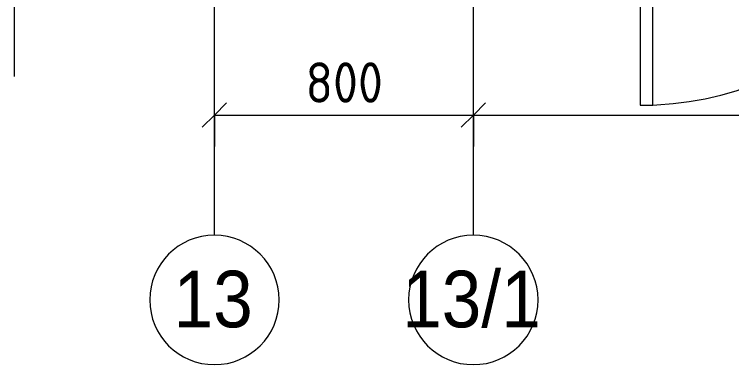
# Model space of a CAD drawing. Header units: millimetres. Extents: x 3991 to 282775, y -8553 to 29560.
# Drawn here: x 89706 to 91922, y 9098 to 10181 of the extents above; entities that cross this region are included whole.
import ezdxf

# ---------------------------------------------------------------- set-up
doc = ezdxf.new("R2010")
doc.units = ezdxf.units.MM
for name, color, linetype, lineweight in [('A-ANNO-DIMS', 7, 'Continuous', 9), ('A-ANNO-DIMS-50', 7, 'Continuous', 9), ('A-DETL-GENF', 7, 'Continuous', 9), ('A-DOOR', 7, 'Continuous', 9), ('A-DOOR-1', 7, 'Continuous', 15), ('A-DOOR-FRAM', 7, 'Continuous', 15), ('A-DOOR-FRAM-1', 7, 'Continuous', 9), ('Оси', 7, 'Continuous', 9), ('Оси-1', 7, 'Continuous', 20)]:
    doc.layers.add(name, color=color, linetype=linetype, lineweight=lineweight)
doc.styles.add('Arial', font='arial.ttf', dxfattribs={"width": 0.9, "height": 175})
doc.styles.add('ISOCPEUR', font='isocpeur.ttf', dxfattribs={"width": 0.9, "height": 125})
doc.dimstyles.new('ISO-2_5_0_9К_БОЛЬШОЙ', dxfattribs={"dimscale": 304.8, "dimtxt": 124.497647, "dimasz": 0.246063, "dimexe": 0.19685, "dimexo": 0.492126, "dimgap": 0, "dimtad": 1, "dimdec": 0, "dimrnd": 10, "dimzin": 0, "dimdsep": 46, "dimtxsty": 'ISOCPEUR', "dimblk1": 'OBLIQUE', "dimblk2": 'OBLIQUE', "dimsah": 1, "dimcen": 0.09, "dimdle": 0.19685, "dimazin": 0, "dimtfac": 1, "dimtdec": 4, "dimtix": 1, "dimtmove": 0, "dimatfit": 3, "dimfxl": 1, "dimtvp": 1, "dimtolj": 1, "dimtzin": 0, "dimarcsym": 2})

# ---------------------------------------------------------------- blocks, each defined once
blk = doc.blocks.new('110_Дверь_СКБ_1Ст_Внутренняя1 - Д-11 1100x2100h_кладовые _все__ коридор _между помещениями блока столовой__ моечные _все_-32089417-Фрагмент 1_7')
at = {"layer": 'A-DOOR'}
h = blk.add_hatch(dxfattribs=at)
h.set_pattern_fill('FP_18', color=256, style=0, pattern_type=2)
h.set_pattern_definition([(135, (1751.41, 174.685), (-14.14214, -14.14214), []), (225, (1751.41, 174.685), (14.14214, -14.14214), [])])
h.paths.add_polyline_path([(562.5, 110), (537.5, 110), (537.5, -110), (562.5, -110)])
at = {"layer": 'A-DOOR-FRAM-1'}
h = blk.add_hatch(dxfattribs=at)
h.set_pattern_fill('FP_19', color=256, style=0, pattern_type=2)
h.set_pattern_definition([(45, (-371.384, 174.685), (-14.1421, 14.1421), []), (135, (-371.384, 174.685), (-14.1421, -14.1421), [])])
h.paths.add_polyline_path([(-537.5, 110), (-537.5, -110), (-512.5, -110), (-512.7, 110)])
at = {"layer": 'A-DOOR'}
blk.add_arc((512.5, 110), 1000, 90, 180, dxfattribs=at)
at = {"layer": 'A-DOOR-1'}
for p, q in [((512.5, 1110), (472.5, 1110)), ((472.5, 1110), (472.5, 110)), ((512.5, 110), (512.5, 1110)), ((472.5, 110), (512.5, 110))]:
    blk.add_line(p, q, dxfattribs=at)
at = {"layer": 'A-DOOR-FRAM'}
for p, q in [((-497.5, 118), (-567.5, 118)), ((-567.5, 118), (-567.5, 110)), ((-497.5, 110), (-497.5, 118)), ((592.5, 118), (522.5, 118)), ((522.5, 118), (522.5, 110)), ((592.5, 110), (592.5, 118)), ((-567.5, 110), (-497.5, 110)), ((-512.5, 110), (-537.5, 110)), ((-537.5, 110), (-537.5, -110)), ((-487.5, 110), (-512.5, 110)), ((-512.5, 110), (-512.5, 30)), ((-512.5, -110), (-512.5, 110)), ((-497.5, 110), (-512.5, 110)), ((-512.5, 110), (-512.5, 109)), ((-512.5, 109), (-497.5, 109)), ((-497.5, 109), (-497.5, 110)), ((-487.5, 70), (-487.5, 110)), ((512.5, 110), (512.5, 70)), ((537.5, 110), (512.5, 110)), ((537.5, 110), (522.5, 110)), ((522.5, 110), (522.5, 109)), ((522.5, 110), (592.5, 110)), ((522.5, 109), (537.5, 109)), ((537.5, 30), (537.5, 110)), ((562.5, 110), (537.5, 110)), ((537.5, 110), (537.5, -110)), ((537.5, 109), (537.5, 110)), ((562.5, -110), (562.5, 110)), ((-477.5, 70), (-487.5, 70)), ((-477.5, 30), (-477.5, 70)), ((512.5, 70), (502.5, 70)), ((502.5, 70), (502.5, 30)), ((-512.5, 30), (-477.5, 30)), ((-497.5, 30), (-512.5, 30)), ((-512.5, 30), (-512.5, -110)), ((-497.5, -110), (-497.5, 30)), ((502.5, 30), (537.5, 30)), ((537.5, 30), (522.5, 30)), ((522.5, 30), (522.5, -110)), ((537.5, -110), (537.5, 30)), ((-497.5, -110), (-567.5, -110)), ((-567.5, -110), (-567.5, -118)), ((-537.5, -110), (-512.5, -110)), ((-512.5, -110), (-497.5, -110)), ((-497.5, -118), (-497.5, -110)), ((522.5, -110), (537.5, -110)), ((592.5, -110), (522.5, -110)), ((522.5, -110), (522.5, -118)), ((537.5, -110), (562.5, -110)), ((592.5, -118), (592.5, -110)), ((-567.5, -118), (-497.5, -118)), ((522.5, -118), (592.5, -118))]:
    blk.add_line(p, q, dxfattribs=at)
blk = doc.blocks.new('DET_L_Линия разрыва - М100-30651267-Фрагмент 1_7')
at = {"layer": 'A-DETL-GENF'}
blk.add_line((0, 0), (2620, 0), dxfattribs=at)
blk = doc.blocks.new('Ось сетки - D8-29747960-Фрагмент 1_7')
at = {"layer": 'Оси-1'}
for start, end in [(360, 180), (180, 360)]:
    blk.add_arc((0, 0), 4, start, end, dxfattribs=at)
blk = doc.blocks.new('DIMBLOCK74-Фрагмент 1_7')
at = {"layer": 'A-ANNO-DIMS-50'}
for p, q in [((90323.7, 9772.6), (90323.7, 9929.6)), ((91123.7, 9772.6), (91123.7, 9929.6)), ((90323.7, 9869.6), (91123.7, 9869.6)), ((90323.7, 9869.6), (90323.7, 9772.6)), ((91123.7, 9869.6), (91123.7, 9772.6))]:
    blk.add_line(p, q, dxfattribs=at)
at = {"layer": 'A-ANNO-DIMS-50', "lineweight": 20}
for p, q in [((90323.7, 9869.6), (90361.2, 9907.1)), ((91123.7, 9869.6), (91161.2, 9907.1)), ((90323.7, 9869.6), (90286.2, 9832.1)), ((91123.7, 9869.6), (91086.2, 9832.1))]:
    blk.add_line(p, q, dxfattribs=at)
at = {"layer": 'A-ANNO-DIMS-50', "color": 0, "insert": (90605.2, 10032.9), "char_height": 125, "width": 284.429, "attachment_point": 1, "line_spacing_factor": 1.149209, "style": 'ISOCPEUR'}
blk.add_mtext('800', dxfattribs=at)
blk = doc.blocks.new('_Oblique')
at = {"color": 0, "linetype": 'ByBlock', "lineweight": -2}
blk.add_line((-0.5, -0.5), (0.5, 0.5), dxfattribs=at)
blk = doc.blocks.new('DIMBLOCK75-Фрагмент 1_7')
at = {"layer": 'A-ANNO-DIMS-50'}
for p, q in [((91123.7, 9772.6), (91123.7, 9929.6)), ((95623.7, 9772.6), (95623.7, 9929.6)), ((91123.7, 9869.6), (95623.7, 9869.6)), ((91123.7, 9869.6), (91123.7, 9772.6)), ((95623.7, 9869.6), (95623.7, 9772.6))]:
    blk.add_line(p, q, dxfattribs=at)
at = {"layer": 'A-ANNO-DIMS-50', "lineweight": 20}
for p, q in [((91123.7, 9869.6), (91161.2, 9907.1)), ((95623.7, 9869.6), (95661.2, 9907.1)), ((91123.7, 9869.6), (91086.2, 9832.1)), ((95623.7, 9869.6), (95586.2, 9832.1))]:
    blk.add_line(p, q, dxfattribs=at)
at = {"layer": 'A-ANNO-DIMS-50', "color": 0, "insert": (93209.7, 10032.9), "char_height": 125, "width": 393.604, "attachment_point": 1, "line_spacing_factor": 1.149209, "style": 'ISOCPEUR'}
blk.add_mtext('4500', dxfattribs=at)

msp = doc.modelspace()

# ---------------------------------------------------------------- linework, layer by layer
at = {"layer": 'Оси'}
for p, q in [((90323.7, 9498.4), (90323.7, 10748.4)), ((91123.7, 9498.4), (91123.7, 10748.4))]:
    msp.add_line(p, q, dxfattribs=at)

# ---------------------------------------------------------------- block references
at = {"layer": 'A-DETL-GENF', "rotation": 90.00000000000007}
msp.add_blockref('DET_L_Линия разрыва - М100-30651267-Фрагмент 1_7', (89705.5, 9989.2), dxfattribs=at)
at = {"layer": 'A-DOOR', "rotation": 180}
msp.add_blockref('110_Дверь_СКБ_1Ст_Внутренняя1 - Д-11 1100x2100h_кладовые _все__ коридор _между помещениями блока столовой__ моечные _все_-32089417-Фрагмент 1_7', (92151.2, 11010), dxfattribs=at)
at = {"layer": 'Оси-1', "xscale": 49.99999999999998, "yscale": 49.99999999999998, "zscale": 49.99999999999998}
for p in [(90323.7, 9298.4), (91123.7, 9298.4)]:
    msp.add_blockref('Ось сетки - D8-29747960-Фрагмент 1_7', p, dxfattribs=at)

# ---------------------------------------------------------------- texts
at = {"layer": 'Оси', "char_height": 175, "attachment_point": 1, "style": 'Arial'}
for s, insert, width in [('13/1', (90903.6, 9388.7), 530.316), ('13', (90197.4, 9388.7), 303.038)]:
    msp.add_mtext(s, dxfattribs=dict(at, insert=insert, width=width))

# ---------------------------------------------------------------- dimensions: what is measured, and where the dimension line sits
at = {"layer": 'A-ANNO-DIMS'}
for base, p1, p2, override, picture, middle in [((91123.7, 9869.6), (90323.7, 9922.6), (91123.7, 9922.6), {"dimpost": '<>', "dimfxl": 800}, 'DIMBLOCK74-Фрагмент 1_7', (90723.7, 9932.1)), ((95623.7, 9869.6), (91123.7, 9922.6), (95623.7, 9922.6), {"dimpost": '<>', "dimfxl": 4500}, 'DIMBLOCK75-Фрагмент 1_7', (93373.7, 9932.1))]:
    dim = msp.add_linear_dim(base=base, p1=p1, p2=p2, dimstyle='ISO-2_5_0_9К_БОЛЬШОЙ', override=override, dxfattribs=at)
    dim.commit()
    dim.dimension.update_dxf_attribs({"geometry": picture, "text_midpoint": middle})

doc.saveas('drawing.dxf')
